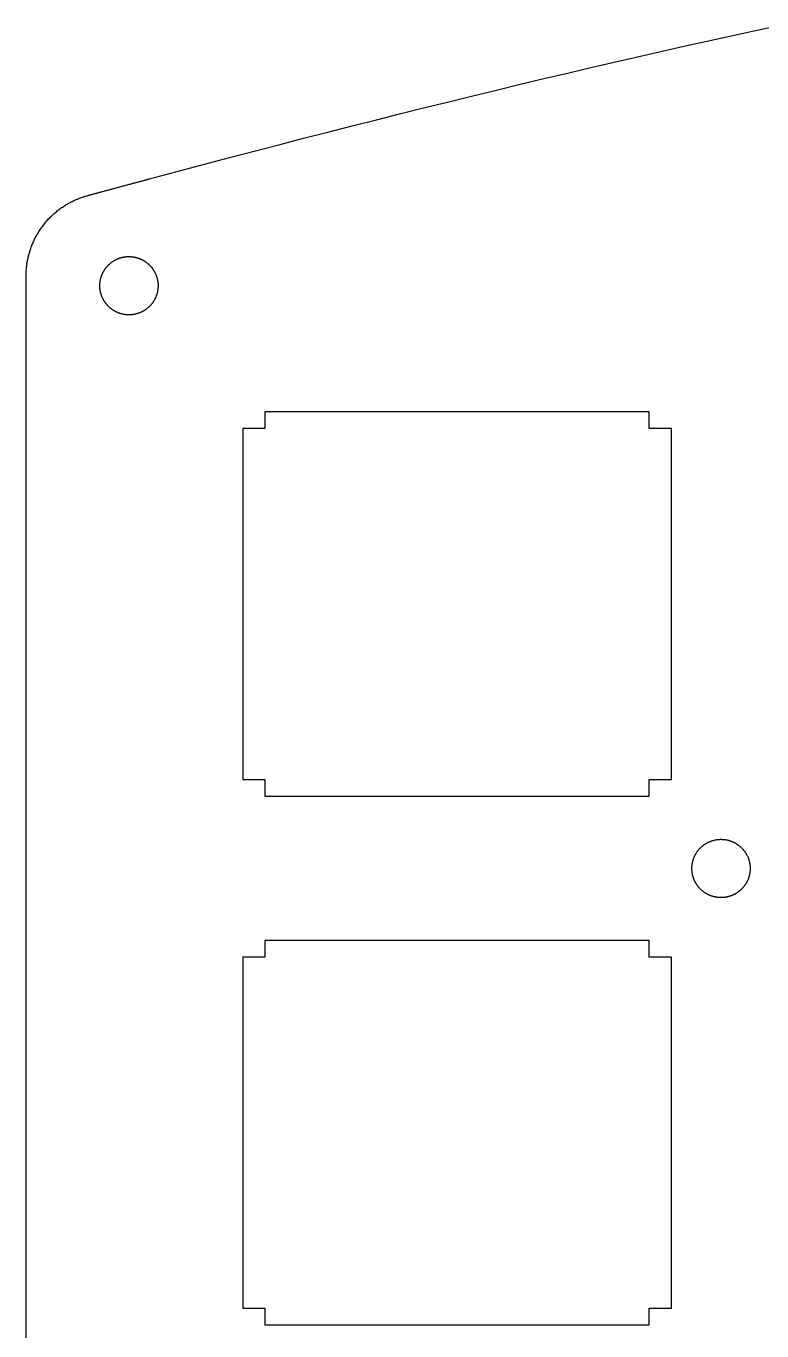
# Model space of a CAD drawing. Header units: millimetres. Extents: x 6 to 315, y 6 to 140.
# Drawn here: x 6.01 to 32.54, y 86.47 to 133.5 of the extents above; entities that cross this region are included whole.
import ezdxf

# ---------------------------------------------------------------- set-up
doc = ezdxf.new("R2010")
doc.units = ezdxf.units.MM
doc.layers.add('CUT', color=7, linetype='CONTINUOUS', true_color=0x000000)

msp = doc.modelspace()

# ---------------------------------------------------------------- linework, layer by layer
at = {"layer": 'CUT'}
for p, q in [((30.553419, 132.956395), (31.379504, 133.139538)), ((31.379504, 133.139538), (32.202378, 133.319859)), ((32.202378, 133.319859), (33.022005, 133.498061)), ((28.891403, 132.582346), (29.724016, 132.770782)), ((29.724016, 132.770782), (30.553419, 132.956395)), ((26.373802, 132.002569), (27.216296, 132.198415)), ((27.216296, 132.198415), (28.055473, 132.391792)), ((28.055473, 132.391792), (28.891403, 132.582346)), ((24.678898, 131.603465), (25.527991, 131.804252)), ((25.527991, 131.804252), (26.373802, 132.002569)), ((22.970726, 131.193774), (23.826489, 131.399855)), ((23.826489, 131.399855), (24.678898, 131.603465)), ((20.383397, 130.56036), (21.249181, 130.774204)), ((21.249181, 130.774204), (22.111647, 130.985224)), ((22.111647, 130.985224), (22.970726, 131.193774)), ((18.641702, 130.125263), (19.514261, 130.344047)), ((19.514261, 130.344047), (20.383397, 130.56036)), ((16.886491, 129.679932), (17.76579, 129.904009)), ((17.76579, 129.904009), (18.641702, 130.125263)), ((15.11766, 129.224368), (16.003769, 129.453385)), ((16.003769, 129.453385), (16.886491, 129.679932)), ((13.335172, 128.75857), (14.228128, 128.99288)), ((14.228128, 128.99288), (15.11766, 129.224368)), ((11.538922, 128.282186), (12.438759, 128.52179)), ((12.438759, 128.52179), (13.335172, 128.75857)), ((10.162667, 127.913077), (10.186062, 127.919429)), ((10.186062, 127.919429), (10.208682, 127.925427)), ((10.208682, 127.925427), (10.230454, 127.931426)), ((10.230454, 127.931426), (10.251345, 127.937072)), ((10.251345, 127.937072), (10.271388, 127.942366)), ((10.271388, 127.942366), (10.290479, 127.947659)), ((10.290479, 127.947659), (10.308617, 127.952599)), ((10.308617, 127.952599), (10.325766, 127.957186)), ((10.325766, 127.957186), (10.341928, 127.961421)), ((10.341928, 127.961421), (10.357031, 127.965303)), ((10.357031, 127.965303), (10.371111, 127.969184)), ((10.371111, 127.969184), (10.384062, 127.972713)), ((10.384062, 127.972713), (10.395883, 127.975889)), ((10.395883, 127.975889), (10.406575, 127.978712)), ((10.406575, 127.978712), (10.416068, 127.981535)), ((10.416068, 127.981535), (10.424325, 127.983652)), ((10.424325, 127.983652), (10.431382, 127.985417)), ((10.431382, 127.985417), (10.43717, 127.987181)), ((10.43717, 127.987181), (10.441616, 127.98824)), ((10.441616, 127.98824), (10.444792, 127.988945)), ((10.444792, 127.988945), (10.446556, 127.989651)), ((10.446556, 127.989651), (10.635628, 128.040465)), ((10.635628, 128.040465), (11.538922, 128.282186)), ((8.415745, 127.443045), (8.436396, 127.448338)), ((8.436396, 127.448338), (8.457918, 127.454337)), ((8.457918, 127.454337), (8.480287, 127.460336)), ((8.480287, 127.460336), (8.503467, 127.466334)), ((8.503467, 127.466334), (8.527434, 127.473039)), ((8.527434, 127.473039), (8.552157, 127.479744)), ((8.552157, 127.479744), (8.57761, 127.486448)), ((8.57761, 127.486448), (8.603762, 127.493506)), ((8.603762, 127.493506), (8.63058, 127.500563)), ((8.63058, 127.500563), (8.658041, 127.507974)), ((8.658041, 127.507974), (8.686116, 127.515737)), ((8.686116, 127.515737), (8.71477, 127.5235)), ((8.71477, 127.5235), (8.743981, 127.531264)), ((8.743981, 127.531264), (8.773718, 127.53938)), ((8.773718, 127.53938), (8.803949, 127.547496)), ((8.803949, 127.547496), (8.834649, 127.555612)), ((8.834649, 127.555612), (8.865784, 127.564081)), ((8.865784, 127.564081), (8.897331, 127.57255)), ((8.897331, 127.57255), (8.929259, 127.581019)), ((8.929259, 127.581019), (8.961537, 127.589841)), ((8.961537, 127.589841), (8.994139, 127.598663)), ((8.994139, 127.598663), (9.027034, 127.607485)), ((9.027034, 127.607485), (9.060191, 127.616307)), ((9.060191, 127.616307), (9.093587, 127.625482)), ((9.093587, 127.625482), (9.127188, 127.634304)), ((9.127188, 127.634304), (9.160969, 127.643479)), ((9.160969, 127.643479), (9.194898, 127.652653)), ((9.194898, 127.652653), (9.228947, 127.661828)), ((9.228947, 127.661828), (9.263084, 127.671003)), ((9.263084, 127.671003), (9.297289, 127.680178)), ((9.297289, 127.680178), (9.331521, 127.689353)), ((9.331521, 127.689353), (9.365761, 127.698528)), ((9.365761, 127.698528), (9.399976, 127.707702)), ((9.399976, 127.707702), (9.434152, 127.716877)), ((9.434152, 127.716877), (9.468205, 127.726052)), ((9.468205, 127.726052), (9.502187, 127.735227)), ((9.502187, 127.735227), (9.535992, 127.744402)), ((9.535992, 127.744402), (9.569657, 127.753576)), ((9.569657, 127.753576), (9.60311, 127.762398)), ((9.60311, 127.762398), (9.636351, 127.771573)), ((9.636351, 127.771573), (9.669345, 127.780395)), ((9.669345, 127.780395), (9.702021, 127.789217)), ((9.702021, 127.789217), (9.73438, 127.797686)), ((9.73438, 127.797686), (9.766421, 127.806508)), ((9.766421, 127.806508), (9.798074, 127.814977)), ((9.798074, 127.814977), (9.829339, 127.823446)), ((9.829339, 127.823446), (9.86018, 127.831562)), ((9.86018, 127.831562), (9.890563, 127.840031)), ((9.890563, 127.840031), (9.920417, 127.847794)), ((9.920417, 127.847794), (9.949811, 127.855911)), ((9.949811, 127.855911), (9.978606, 127.863674)), ((9.978606, 127.863674), (10.006871, 127.871084)), ((10.006871, 127.871084), (10.034502, 127.878495)), ((10.034502, 127.878495), (10.061532, 127.885905)), ((10.061532, 127.885905), (10.087857, 127.892963)), ((10.087857, 127.892963), (10.113511, 127.90002)), ((10.113511, 127.90002), (10.138459, 127.906725)), ((10.138459, 127.906725), (10.162667, 127.913077)), ((7.28734, 126.95431), (7.320369, 126.976894)), ((7.320369, 126.976894), (7.353734, 126.999478)), ((7.353734, 126.999478), (7.38743, 127.021356)), ((7.38743, 127.021356), (7.421454, 127.042529)), ((7.421454, 127.042529), (7.455803, 127.063702)), ((7.455803, 127.063702), (7.490474, 127.084169)), ((7.490474, 127.084169), (7.525461, 127.104635)), ((7.525461, 127.104635), (7.560763, 127.124044)), ((7.560763, 127.124044), (7.596379, 127.143452)), ((7.596379, 127.143452), (7.632302, 127.162154)), ((7.632302, 127.162154), (7.668528, 127.180504)), ((7.668528, 127.180504), (7.705058, 127.198501)), ((7.705058, 127.198501), (7.741884, 127.215792)), ((7.741884, 127.215792), (7.779007, 127.23273)), ((7.779007, 127.23273), (7.816423, 127.249315)), ((7.816423, 127.249315), (7.854124, 127.265195)), ((7.854124, 127.265195), (7.892108, 127.280721)), ((7.892108, 127.280721), (7.930377, 127.295542)), ((7.930377, 127.295542), (7.968922, 127.31001)), ((7.968922, 127.31001), (8.007745, 127.324125)), ((8.007745, 127.324125), (8.046837, 127.337534)), ((8.046837, 127.337534), (8.086197, 127.350591)), ((8.086197, 127.350591), (8.125822, 127.362941)), ((8.125822, 127.362941), (8.165707, 127.374939)), ((8.165707, 127.374939), (8.205854, 127.386231)), ((8.205854, 127.386231), (8.226197, 127.391877)), ((8.226197, 127.391877), (8.227591, 127.39223)), ((8.227591, 127.39223), (8.230347, 127.392936)), ((8.230347, 127.392936), (8.234437, 127.393995)), ((8.234437, 127.393995), (8.239836, 127.395406)), ((8.239836, 127.395406), (8.246513, 127.397171)), ((8.246513, 127.397171), (8.254438, 127.399288)), ((8.254438, 127.399288), (8.263581, 127.401758)), ((8.263581, 127.401758), (8.273917, 127.404581)), ((8.273917, 127.404581), (8.285414, 127.407757)), ((8.285414, 127.407757), (8.298043, 127.411286)), ((8.298043, 127.411286), (8.311777, 127.414814)), ((8.311777, 127.414814), (8.326587, 127.419049)), ((8.326587, 127.419049), (8.342442, 127.423283)), ((8.342442, 127.423283), (8.359313, 127.427518)), ((8.359313, 127.427518), (8.377176, 127.432458)), ((8.377176, 127.432458), (8.395995, 127.437399)), ((8.395995, 127.437399), (8.415745, 127.443045)), ((6.75386, 126.47722), (6.780291, 126.506862)), ((6.780291, 126.506862), (6.80712, 126.536151)), ((6.80712, 126.536151), (6.834341, 126.565086)), ((6.834341, 126.565086), (6.861947, 126.59367)), ((6.861947, 126.59367), (6.88994, 126.6219)), ((6.88994, 126.6219), (6.918315, 126.649777)), ((6.918315, 126.649777), (6.947068, 126.677301)), ((6.947068, 126.677301), (6.976194, 126.704473)), ((6.976194, 126.704473), (7.005691, 126.730939)), ((7.005691, 126.730939), (7.035559, 126.757404)), ((7.035559, 126.757404), (7.06579, 126.783517)), ((7.06579, 126.783517), (7.096381, 126.808925)), ((7.096381, 126.808925), (7.127331, 126.834332)), ((7.127331, 126.834332), (7.158639, 126.859033)), ((7.158639, 126.859033), (7.190295, 126.883382)), ((7.190295, 126.883382), (7.222301, 126.907377)), ((7.222301, 126.907377), (7.254649, 126.93102)), ((7.254649, 126.93102), (7.28734, 126.95431)), ((6.427107, 126.028713), (6.447666, 126.06259)), ((6.447666, 126.06259), (6.468662, 126.096113)), ((6.468662, 126.096113), (6.490099, 126.129636)), ((6.490099, 126.129636), (6.51197, 126.162807)), ((6.51197, 126.162807), (6.534272, 126.195624)), ((6.534272, 126.195624), (6.557004, 126.228089)), ((6.557004, 126.228089), (6.58016, 126.260554)), ((6.58016, 126.260554), (6.603736, 126.292313)), ((6.603736, 126.292313), (6.627732, 126.324071)), ((6.627732, 126.324071), (6.65214, 126.355125)), ((6.65214, 126.355125), (6.676961, 126.386178)), ((6.676961, 126.386178), (6.702189, 126.416878)), ((6.702189, 126.416878), (6.727825, 126.447226)), ((6.727825, 126.447226), (6.75386, 126.47722)), ((6.201555, 125.562563), (6.21607, 125.599968)), ((6.21607, 125.599968), (6.23107, 125.63702)), ((6.23107, 125.63702), (6.246551, 125.673719)), ((6.246551, 125.673719), (6.262511, 125.710418)), ((6.262511, 125.710418), (6.278944, 125.746765)), ((6.278944, 125.746765), (6.295851, 125.783111)), ((6.295851, 125.783111), (6.313223, 125.818752)), ((6.313223, 125.818752), (6.331061, 125.854392)), ((6.331061, 125.854392), (6.349361, 125.88968)), ((6.349361, 125.88968), (6.36812, 125.924968)), ((6.36812, 125.924968), (6.387331, 125.95955)), ((6.387331, 125.95955), (6.406996, 125.994131)), ((6.406996, 125.994131), (6.427107, 126.028713)), ((6.058483, 125.059007), (6.066394, 125.098882)), ((6.066394, 125.098882), (6.074832, 125.138405)), ((6.074832, 125.138405), (6.083796, 125.177927)), ((6.083796, 125.177927), (6.09328, 125.217449)), ((6.09328, 125.217449), (6.103283, 125.256618)), ((6.103283, 125.256618), (6.1138, 125.295435)), ((6.1138, 125.295435), (6.124829, 125.334251)), ((6.124829, 125.334251), (6.136366, 125.372715)), ((6.136366, 125.372715), (6.148408, 125.411179)), ((6.148408, 125.411179), (6.16095, 125.449289)), ((6.16095, 125.449289), (6.173992, 125.4874)), ((6.173992, 125.4874), (6.187527, 125.525158)), ((6.187527, 125.525158), (6.201555, 125.562563)), ((9.27234, 125.093589), (9.286674, 125.099941)), ((9.286674, 125.099941), (9.301117, 125.106293)), ((9.301117, 125.106293), (9.315677, 125.112292)), ((9.315677, 125.112292), (9.330343, 125.118291)), ((9.330343, 125.118291), (9.345118, 125.123937)), ((9.345118, 125.123937), (9.360002, 125.129583)), ((9.360002, 125.129583), (9.374989, 125.134876)), ((9.374989, 125.134876), (9.390074, 125.139816)), ((9.390074, 125.139816), (9.405265, 125.144404)), ((9.405265, 125.144404), (9.420552, 125.148991)), ((9.420552, 125.148991), (9.435952, 125.153578)), ((9.435952, 125.153578), (9.451408, 125.15746)), ((9.451408, 125.15746), (9.46697, 125.161342)), ((9.46697, 125.161342), (9.482637, 125.165223)), ((9.482637, 125.165223), (9.498411, 125.168399)), ((9.498411, 125.168399), (9.51422, 125.171575)), ((9.51422, 125.171575), (9.53017, 125.174751)), ((9.53017, 125.174751), (9.546155, 125.177221)), ((9.546155, 125.177221), (9.562246, 125.179691)), ((9.562246, 125.179691), (9.578408, 125.182161)), ((9.578408, 125.182161), (9.594676, 125.183926)), ((9.594676, 125.183926), (9.610979, 125.18569)), ((9.610979, 125.18569), (9.627352, 125.187102)), ((9.627352, 125.187102), (9.643832, 125.188513)), ((9.643832, 125.188513), (9.660381, 125.189572)), ((9.660381, 125.189572), (9.676967, 125.190278)), ((9.676967, 125.190278), (9.693622, 125.19063)), ((9.693622, 125.19063), (9.710349, 125.19063)), ((9.710349, 125.19063), (9.727111, 125.19063)), ((9.727111, 125.19063), (9.743802, 125.190278)), ((9.743802, 125.190278), (9.760387, 125.189925)), ((9.760387, 125.189925), (9.776972, 125.188866)), ((9.776972, 125.188866), (9.793451, 125.187807)), ((9.793451, 125.187807), (9.80986, 125.186396)), ((9.80986, 125.186396), (9.826198, 125.184984)), ((9.826198, 125.184984), (9.842466, 125.18322)), ((9.842466, 125.18322), (9.858663, 125.181103)), ((9.858663, 125.181103), (9.874754, 125.178633)), ((9.874754, 125.178633), (9.89081, 125.176163)), ((9.89081, 125.176163), (9.90676, 125.173339)), ((9.90676, 125.173339), (9.92264, 125.170164)), ((9.92264, 125.170164), (9.938413, 125.166988)), ((9.938413, 125.166988), (9.954116, 125.163459)), ((9.954116, 125.163459), (9.969713, 125.159577)), ((9.969713, 125.159577), (9.98524, 125.155696)), ((9.98524, 125.155696), (10.000661, 125.151461)), ((10.000661, 125.151461), (10.015976, 125.146874)), ((10.015976, 125.146874), (10.031185, 125.142286)), ((10.031185, 125.142286), (10.046323, 125.137346)), ((10.046323, 125.137346), (10.061356, 125.132053)), ((10.061356, 125.132053), (10.076282, 125.12676)), ((10.076282, 125.12676), (10.091103, 125.121114)), ((10.091103, 125.121114), (10.105818, 125.115468)), ((10.105818, 125.115468), (10.120427, 125.109469)), ((10.120427, 125.109469), (10.134895, 125.103117)), ((10.134895, 125.103117), (10.149293, 125.096765)), ((10.149293, 125.096765), (10.163549, 125.090061)), ((6.007271, 124.610501), (6.009153, 124.651787)), ((6.009153, 124.651787), (6.0116, 124.693074)), ((6.0116, 124.693074), (6.014608, 124.73436)), ((6.014608, 124.73436), (6.018175, 124.775647)), ((6.018175, 124.775647), (6.022296, 124.816581)), ((6.022296, 124.816581), (6.026968, 124.857162)), ((6.026968, 124.857162), (6.032188, 124.897743)), ((6.032188, 124.897743), (6.037953, 124.938323)), ((6.037953, 124.938323), (6.04426, 124.978904)), ((6.04426, 124.978904), (6.051104, 125.018779)), ((6.051104, 125.018779), (6.058483, 125.059007)), ((8.776809, 124.614735), (8.784008, 124.628497)), ((8.784008, 124.628497), (8.791404, 124.64226)), ((8.791404, 124.64226), (8.799002, 124.656022)), ((8.799002, 124.656022), (8.806797, 124.669431)), ((8.806797, 124.669431), (8.814789, 124.683193)), ((8.814789, 124.683193), (8.822973, 124.69625)), ((8.822973, 124.69625), (8.831346, 124.709659)), ((8.831346, 124.709659), (8.839911, 124.722716)), ((8.839911, 124.722716), (8.848662, 124.735419)), ((8.848662, 124.735419), (8.8576, 124.748123)), ((8.8576, 124.748123), (8.866722, 124.760826)), ((8.866722, 124.760826), (8.876028, 124.77353)), ((8.876028, 124.77353), (8.885509, 124.785881)), ((8.885509, 124.785881), (8.895171, 124.797878)), ((8.895171, 124.797878), (8.905006, 124.809876)), ((8.905006, 124.809876), (8.91502, 124.821874)), ((8.91502, 124.821874), (8.925201, 124.833519)), ((8.925201, 124.833519), (8.935554, 124.845164)), ((8.935554, 124.845164), (8.946077, 124.856809)), ((8.946077, 124.856809), (8.956766, 124.868101)), ((8.956766, 124.868101), (8.967617, 124.87904)), ((8.967617, 124.87904), (8.978634, 124.889979)), ((8.978634, 124.889979), (8.989806, 124.900918)), ((8.989806, 124.900918), (9.00114, 124.911505)), ((9.00114, 124.911505), (9.01263, 124.922091)), ((9.01263, 124.922091), (9.024275, 124.932324)), ((9.024275, 124.932324), (9.036075, 124.942558)), ((9.036075, 124.942558), (9.048023, 124.952438)), ((9.048023, 124.952438), (9.06012, 124.962319)), ((9.06012, 124.962319), (9.072365, 124.971847)), ((9.072365, 124.971847), (9.084754, 124.981374)), ((9.084754, 124.981374), (9.097285, 124.990549)), ((9.097285, 124.990549), (9.10996, 124.999724)), ((9.10996, 124.999724), (9.122773, 125.008546)), ((9.122773, 125.008546), (9.13572, 125.017015)), ((9.13572, 125.017015), (9.148809, 125.025837)), ((9.148809, 125.025837), (9.162024, 125.033953)), ((9.162024, 125.033953), (9.175377, 125.042069)), ((9.175377, 125.042069), (9.188853, 125.050185)), ((9.188853, 125.050185), (9.20246, 125.057949)), ((9.20246, 125.057949), (9.216194, 125.065359)), ((9.216194, 125.065359), (9.230051, 125.07277)), ((9.230051, 125.07277), (9.244029, 125.079827)), ((9.244029, 125.079827), (9.258126, 125.086885)), ((9.258126, 125.086885), (9.27234, 125.093589)), ((10.163549, 125.090061), (10.177699, 125.083356)), ((10.177699, 125.083356), (10.191744, 125.076298)), ((10.191744, 125.076298), (10.205647, 125.068888)), ((10.205647, 125.068888), (10.219445, 125.061477)), ((10.219445, 125.061477), (10.233101, 125.054067)), ((10.233101, 125.054067), (10.246651, 125.046304)), ((10.246651, 125.046304), (10.260061, 125.038188)), ((10.260061, 125.038188), (10.273329, 125.029719)), ((10.273329, 125.029719), (10.286456, 125.021602)), ((10.286456, 125.021602), (10.299477, 125.01278)), ((10.299477, 125.01278), (10.312357, 125.003959)), ((10.312357, 125.003959), (10.325096, 124.995137)), ((10.325096, 124.995137), (10.337694, 124.985962)), ((10.337694, 124.985962), (10.35015, 124.976434)), ((10.35015, 124.976434), (10.362466, 124.966906)), ((10.362466, 124.966906), (10.37464, 124.957379)), ((10.37464, 124.957379), (10.386638, 124.947498)), ((10.386638, 124.947498), (10.39853, 124.937265)), ((10.39853, 124.937265), (10.410245, 124.927031)), ((10.410245, 124.927031), (10.421784, 124.916798)), ((10.421784, 124.916798), (10.433217, 124.906212)), ((10.433217, 124.906212), (10.444439, 124.895625)), ((10.444439, 124.895625), (10.455555, 124.884686)), ((10.455555, 124.884686), (10.466458, 124.873747)), ((10.466458, 124.873747), (10.477256, 124.862455)), ((10.477256, 124.862455), (10.487843, 124.851163)), ((10.487843, 124.851163), (10.498288, 124.839518)), ((10.498288, 124.839518), (10.508557, 124.827873)), ((10.508557, 124.827873), (10.518649, 124.815875)), ((10.518649, 124.815875), (10.528565, 124.803877)), ((10.528565, 124.803877), (10.538304, 124.791879)), ((10.538304, 124.791879), (10.547867, 124.779529)), ((10.547867, 124.779529), (10.557254, 124.767178)), ((10.557254, 124.767178), (10.566464, 124.754474)), ((10.566464, 124.754474), (10.575497, 124.741771)), ((10.575497, 124.741771), (10.584355, 124.729067)), ((10.584355, 124.729067), (10.593, 124.716011)), ((10.593, 124.716011), (10.601469, 124.702954)), ((10.601469, 124.702954), (10.609762, 124.689545)), ((10.609762, 124.689545), (10.617843, 124.676489)), ((10.617843, 124.676489), (10.625712, 124.662726)), ((10.625712, 124.662726), (10.633405, 124.649317)), ((10.633405, 124.649317), (10.640921, 124.635555)), ((10.640921, 124.635555), (10.648225, 124.62144)), ((6.005033, 124.492993), (6.005214, 124.527222)), ((6.005033, 124.456646), (6.005033, 124.492993)), ((6.005033, 124.369839), (6.005033, 124.456646)), ((6.005033, 124.233981), (6.005033, 124.369839)), ((6.005033, 124.049779), (6.005033, 124.233981)), ((6.005214, 124.527222), (6.005957, 124.568861)), ((6.005957, 124.568861), (6.007271, 124.610501)), ((8.664051, 124.148937), (8.664312, 124.165876)), ((8.664312, 124.165876), (8.664831, 124.182461)), ((8.664831, 124.182461), (8.665611, 124.199046)), ((8.665611, 124.199046), (8.666641, 124.215278)), ((8.666641, 124.215278), (8.667929, 124.231864)), ((8.667929, 124.231864), (8.669467, 124.248096)), ((8.669467, 124.248096), (8.671257, 124.264681)), ((8.671257, 124.264681), (8.673289, 124.280913)), ((8.673289, 124.280913), (8.675572, 124.296793)), ((8.675572, 124.296793), (8.678095, 124.313025)), ((8.678095, 124.313025), (8.680865, 124.328905)), ((8.680865, 124.328905), (8.683872, 124.344784)), ((8.683872, 124.344784), (8.687115, 124.360664)), ((8.687115, 124.360664), (8.690598, 124.376543)), ((8.690598, 124.376543), (8.69431, 124.39207)), ((8.69431, 124.39207), (8.698259, 124.407596)), ((8.698259, 124.407596), (8.702437, 124.423123)), ((8.702437, 124.423123), (8.706841, 124.438297)), ((8.706841, 124.438297), (8.711474, 124.453823)), ((8.711474, 124.453823), (8.71633, 124.468997)), ((8.71633, 124.468997), (8.721407, 124.483818)), ((8.721407, 124.483818), (8.726708, 124.498992)), ((8.726708, 124.498992), (8.732227, 124.513812)), ((8.732227, 124.513812), (8.737961, 124.52828)), ((8.737961, 124.52828), (8.74391, 124.543101)), ((8.74391, 124.543101), (8.750072, 124.557569)), ((8.750072, 124.557569), (8.756445, 124.572037)), ((8.756445, 124.572037), (8.763026, 124.586152)), ((8.763026, 124.586152), (8.769815, 124.60062)), ((8.769815, 124.60062), (8.776809, 124.614735)), ((10.648225, 124.62144), (10.655318, 124.607678)), ((10.655318, 124.607678), (10.662199, 124.593563)), ((10.662199, 124.593563), (10.668869, 124.579095)), ((10.668869, 124.579095), (10.675362, 124.56498)), ((10.675362, 124.56498), (10.681643, 124.550512)), ((10.681643, 124.550512), (10.687677, 124.535691)), ((10.687677, 124.535691), (10.693535, 124.521223)), ((10.693535, 124.521223), (10.699146, 124.506402)), ((10.699146, 124.506402), (10.704545, 124.491228)), ((10.704545, 124.491228), (10.709732, 124.476407)), ((10.709732, 124.476407), (10.714707, 124.461234)), ((10.714707, 124.461234), (10.719471, 124.44606)), ((10.719471, 124.44606), (10.723988, 124.430886)), ((10.723988, 124.430886), (10.728258, 124.41536)), ((10.728258, 124.41536), (10.732316, 124.399833)), ((10.732316, 124.399833), (10.736162, 124.384306)), ((10.736162, 124.384306), (10.739762, 124.368427)), ((10.739762, 124.368427), (10.743114, 124.3529)), ((10.743114, 124.3529), (10.746255, 124.337021)), ((10.746255, 124.337021), (10.749148, 124.321141)), ((10.749148, 124.321141), (10.751795, 124.304909)), ((10.751795, 124.304909), (10.754194, 124.28903)), ((10.754194, 124.28903), (10.756347, 124.272797)), ((10.756347, 124.272797), (10.758252, 124.256565)), ((10.758252, 124.256565), (10.759911, 124.23998)), ((10.759911, 124.23998), (10.761322, 124.223747)), ((10.761322, 124.223747), (10.762487, 124.207162)), ((10.762487, 124.207162), (10.763404, 124.190577)), ((10.763404, 124.190577), (10.76404, 124.173992)), ((10.76404, 124.173992), (10.764428, 124.157407)), ((10.764428, 124.157407), (10.764569, 124.140468)), ((6.005033, 123.818292), (6.005033, 124.049779)), ((6.005033, 123.540577), (6.005033, 123.818292)), ((8.664051, 124.132352), (8.664051, 124.148937)), ((8.664312, 124.115414), (8.664051, 124.132352)), ((8.664831, 124.098829), (8.664312, 124.115414)), ((8.665611, 124.082244), (8.664831, 124.098829)), ((8.666641, 124.065659), (8.665611, 124.082244)), ((8.667929, 124.049426), (8.666641, 124.065659)), ((8.669467, 124.032841), (8.667929, 124.049426)), ((8.671257, 124.016609), (8.669467, 124.032841)), ((8.673289, 124.000376), (8.671257, 124.016609)), ((8.675572, 123.984144), (8.673289, 124.000376)), ((8.678095, 123.968264), (8.675572, 123.984144)), ((8.680865, 123.952385), (8.678095, 123.968264)), ((8.683872, 123.936506), (8.680865, 123.952385)), ((8.687115, 123.920626), (8.683872, 123.936506)), ((8.690598, 123.904747), (8.687115, 123.920626)), ((8.69431, 123.88922), (8.690598, 123.904747)), ((8.698259, 123.873693), (8.69431, 123.88922)), ((8.702437, 123.858167), (8.698259, 123.873693)), ((8.706841, 123.84264), (8.702437, 123.858167)), ((8.711474, 123.827467), (8.706841, 123.84264)), ((8.71633, 123.812293), (8.711474, 123.827467)), ((8.721407, 123.797472), (8.71633, 123.812293)), ((8.726708, 123.782298), (8.721407, 123.797472)), ((8.732227, 123.767477), (8.726708, 123.782298)), ((8.737961, 123.752657), (8.732227, 123.767477)), ((8.74391, 123.738189), (8.737961, 123.752657)), ((8.750072, 123.723721), (8.74391, 123.738189)), ((8.756445, 123.709253), (8.750072, 123.723721)), ((8.763026, 123.694785), (8.756445, 123.709253)), ((8.769815, 123.68067), (8.763026, 123.694785)), ((10.662199, 123.687727), (10.655318, 123.673612)), ((10.668869, 123.702195), (10.662199, 123.687727)), ((10.675362, 123.71631), (10.668869, 123.702195)), ((10.681643, 123.730778), (10.675362, 123.71631)), ((10.687677, 123.745599), (10.681643, 123.730778)), ((10.693535, 123.760067), (10.687677, 123.745599)), ((10.699146, 123.774888), (10.693535, 123.760067)), ((10.704545, 123.789709), (10.699146, 123.774888)), ((10.709732, 123.804882), (10.704545, 123.789709)), ((10.714707, 123.820056), (10.709732, 123.804882)), ((10.719471, 123.83523), (10.714707, 123.820056)), ((10.723988, 123.850404), (10.719471, 123.83523)), ((10.728258, 123.86593), (10.723988, 123.850404)), ((10.732316, 123.881457), (10.728258, 123.86593)), ((10.736162, 123.896983), (10.732316, 123.881457)), ((10.739762, 123.91251), (10.736162, 123.896983)), ((10.743114, 123.928389), (10.739762, 123.91251)), ((10.746255, 123.944269), (10.743114, 123.928389)), ((10.749148, 123.960148), (10.746255, 123.944269)), ((10.751795, 123.976381), (10.749148, 123.960148)), ((10.754194, 123.99226), (10.751795, 123.976381)), ((10.756347, 124.008492), (10.754194, 123.99226)), ((10.758252, 124.024725), (10.756347, 124.008492)), ((10.759911, 124.04131), (10.758252, 124.024725)), ((10.761322, 124.057542), (10.759911, 124.04131)), ((10.762487, 124.074128), (10.761322, 124.057542)), ((10.763404, 124.090713), (10.762487, 124.074128)), ((10.76404, 124.107298), (10.763404, 124.090713)), ((10.764428, 124.123883), (10.76404, 124.107298)), ((10.764569, 124.140468), (10.764428, 124.123883)), ((6.005033, 123.217695), (6.005033, 123.540577)), ((6.005033, 122.851056), (6.005033, 123.217695)), ((8.776809, 123.666555), (8.769815, 123.68067)), ((8.784008, 123.652792), (8.776809, 123.666555)), ((8.791404, 123.63903), (8.784008, 123.652792)), ((8.799002, 123.625268), (8.791404, 123.63903)), ((8.806797, 123.611506), (8.799002, 123.625268)), ((8.814789, 123.598096), (8.806797, 123.611506)), ((8.822973, 123.58504), (8.814789, 123.598096)), ((8.831346, 123.571631), (8.822973, 123.58504)), ((8.839911, 123.558574), (8.831346, 123.571631)), ((8.848662, 123.545871), (8.839911, 123.558574)), ((8.8576, 123.532814), (8.848662, 123.545871)), ((8.866722, 123.520464), (8.8576, 123.532814)), ((8.876028, 123.50776), (8.866722, 123.520464)), ((8.885509, 123.495409), (8.876028, 123.50776)), ((8.895171, 123.483411), (8.885509, 123.495409)), ((8.905006, 123.471061), (8.895171, 123.483411)), ((8.91502, 123.459416), (8.905006, 123.471061)), ((8.925201, 123.447418), (8.91502, 123.459416)), ((8.935554, 123.436126), (8.925201, 123.447418)), ((8.946077, 123.424481), (8.935554, 123.436126)), ((8.956766, 123.413189), (8.946077, 123.424481)), ((8.967617, 123.40225), (8.956766, 123.413189)), ((8.978634, 123.390958), (8.967617, 123.40225)), ((8.989806, 123.380371), (8.978634, 123.390958)), ((9.00114, 123.369785), (8.989806, 123.380371)), ((9.01263, 123.359199), (9.00114, 123.369785)), ((9.024275, 123.348965), (9.01263, 123.359199)), ((9.036075, 123.338732), (9.024275, 123.348965)), ((9.048023, 123.328851), (9.036075, 123.338732)), ((9.06012, 123.318971), (9.048023, 123.328851)), ((9.072365, 123.309443), (9.06012, 123.318971)), ((9.084754, 123.299915), (9.072365, 123.309443)), ((9.097285, 123.290741), (9.084754, 123.299915)), ((9.10996, 123.281566), (9.097285, 123.290741)), ((9.122773, 123.272744), (9.10996, 123.281566)), ((9.13572, 123.263922), (9.122773, 123.272744)), ((9.148809, 123.255453), (9.13572, 123.263922)), ((9.162024, 123.247337), (9.148809, 123.255453)), ((9.175377, 123.239221), (9.162024, 123.247337)), ((9.188853, 123.231104), (9.175377, 123.239221)), ((9.20246, 123.223341), (9.188853, 123.231104)), ((9.216194, 123.215931), (9.20246, 123.223341)), ((9.230051, 123.20852), (9.216194, 123.215931)), ((10.219445, 123.219459), (10.205647, 123.212049)), ((10.233101, 123.227223), (10.219445, 123.219459)), ((10.246651, 123.234986), (10.233101, 123.227223)), ((10.260061, 123.243102), (10.246651, 123.234986)), ((10.273329, 123.251218), (10.260061, 123.243102)), ((10.286456, 123.259687), (10.273329, 123.251218)), ((10.299477, 123.268509), (10.286456, 123.259687)), ((10.312357, 123.277331), (10.299477, 123.268509)), ((10.325096, 123.286153), (10.312357, 123.277331)), ((10.337694, 123.295328), (10.325096, 123.286153)), ((10.35015, 123.304503), (10.337694, 123.295328)), ((10.362466, 123.31403), (10.35015, 123.304503)), ((10.37464, 123.323911), (10.362466, 123.31403)), ((10.386638, 123.333792), (10.37464, 123.323911)), ((10.39853, 123.343672), (10.386638, 123.333792)), ((10.410245, 123.353906), (10.39853, 123.343672)), ((10.421784, 123.364492), (10.410245, 123.353906)), ((10.433217, 123.375078), (10.421784, 123.364492)), ((10.444439, 123.385664), (10.433217, 123.375078)), ((10.455555, 123.396604), (10.444439, 123.385664)), ((10.466458, 123.407543), (10.455555, 123.396604)), ((10.477256, 123.418835), (10.466458, 123.407543)), ((10.487843, 123.430127), (10.477256, 123.418835)), ((10.498288, 123.441772), (10.487843, 123.430127)), ((10.508557, 123.453417), (10.498288, 123.441772)), ((10.518649, 123.465415), (10.508557, 123.453417)), ((10.528565, 123.47706), (10.518649, 123.465415)), ((10.538304, 123.48941), (10.528565, 123.47706)), ((10.547867, 123.501761), (10.538304, 123.48941)), ((10.557254, 123.514112), (10.547867, 123.501761)), ((10.566464, 123.526462), (10.557254, 123.514112)), ((10.575497, 123.539166), (10.566464, 123.526462)), ((10.584355, 123.552222), (10.575497, 123.539166)), ((10.593, 123.565279), (10.584355, 123.552222)), ((10.601469, 123.578335), (10.593, 123.565279)), ((10.609762, 123.591392), (10.601469, 123.578335)), ((10.617843, 123.604801), (10.609762, 123.591392)), ((10.625712, 123.618563), (10.617843, 123.604801)), ((10.633405, 123.631973), (10.625712, 123.618563)), ((10.640921, 123.645735), (10.633405, 123.631973)), ((10.648225, 123.659497), (10.640921, 123.645735)), ((10.655318, 123.673612), (10.648225, 123.659497)), ((6.005033, 122.441366), (6.005033, 122.851056)), ((9.244029, 123.201463), (9.230051, 123.20852)), ((9.258126, 123.194405), (9.244029, 123.201463)), ((9.27234, 123.1877), (9.258126, 123.194405)), ((9.286674, 123.181349), (9.27234, 123.1877)), ((9.301117, 123.174997), (9.286674, 123.181349)), ((9.315677, 123.168645), (9.301117, 123.174997)), ((9.330343, 123.162999), (9.315677, 123.168645)), ((9.345118, 123.157353), (9.330343, 123.162999)), ((9.360002, 123.151707), (9.345118, 123.157353)), ((9.374989, 123.146414), (9.360002, 123.151707)), ((9.390074, 123.141474), (9.374989, 123.146414)), ((9.405265, 123.136533), (9.390074, 123.141474)), ((9.420552, 123.131946), (9.405265, 123.136533)), ((9.435952, 123.127711), (9.420552, 123.131946)), ((9.451408, 123.123477), (9.435952, 123.127711)), ((9.46697, 123.119595), (9.451408, 123.123477)), ((9.482637, 123.116066), (9.46697, 123.119595)), ((9.498411, 123.112538), (9.482637, 123.116066)), ((9.51422, 123.109362), (9.498411, 123.112538)), ((9.53017, 123.106539), (9.51422, 123.109362)), ((9.546155, 123.103716), (9.53017, 123.106539)), ((9.562246, 123.101246), (9.546155, 123.103716)), ((9.578408, 123.099128), (9.562246, 123.101246)), ((9.594676, 123.097011), (9.578408, 123.099128)), ((9.610979, 123.0956), (9.594676, 123.097011)), ((9.627352, 123.093835), (9.610979, 123.0956)), ((9.643832, 123.092777), (9.627352, 123.093835)), ((9.660381, 123.091718), (9.643832, 123.092777)), ((9.676967, 123.091012), (9.660381, 123.091718)), ((9.693622, 123.090659), (9.676967, 123.091012)), ((9.710349, 123.090306), (9.693622, 123.090659)), ((9.727111, 123.090659), (9.710349, 123.090306)), ((9.743802, 123.090659), (9.727111, 123.090659)), ((9.760387, 123.091365), (9.743802, 123.090659)), ((9.776972, 123.092424), (9.760387, 123.091365)), ((9.793451, 123.093482), (9.776972, 123.092424)), ((9.80986, 123.094541), (9.793451, 123.093482)), ((9.826198, 123.096305), (9.80986, 123.094541)), ((9.842466, 123.09807), (9.826198, 123.096305)), ((9.858663, 123.100187), (9.842466, 123.09807)), ((9.874754, 123.102657), (9.858663, 123.100187)), ((9.89081, 123.105127), (9.874754, 123.102657)), ((9.90676, 123.10795), (9.89081, 123.105127)), ((9.92264, 123.111126), (9.90676, 123.10795)), ((9.938413, 123.114302), (9.92264, 123.111126)), ((9.954116, 123.117831), (9.938413, 123.114302)), ((9.969713, 123.121712), (9.954116, 123.117831)), ((9.98524, 123.125594), (9.969713, 123.121712)), ((10.000661, 123.129829), (9.98524, 123.125594)), ((10.015976, 123.134416), (10.000661, 123.129829)), ((10.031185, 123.139003), (10.015976, 123.134416)), ((10.046323, 123.143944), (10.031185, 123.139003)), ((10.061356, 123.149237), (10.046323, 123.143944)), ((10.076282, 123.15453), (10.061356, 123.149237)), ((10.091103, 123.160176), (10.076282, 123.15453)), ((10.105818, 123.165822), (10.091103, 123.160176)), ((10.120427, 123.171821), (10.105818, 123.165822)), ((10.134895, 123.17782), (10.120427, 123.171821)), ((10.149293, 123.184525), (10.134895, 123.17782)), ((10.163549, 123.190876), (10.149293, 123.184525)), ((10.177699, 123.197934), (10.163549, 123.190876)), ((10.191744, 123.204991), (10.177699, 123.197934)), ((10.205647, 123.212049), (10.191744, 123.204991)), ((6.005033, 121.989683), (6.005033, 122.441366)), ((6.005033, 121.49742), (6.005033, 121.989683)), ((6.005033, 120.965281), (6.005033, 121.49742)), ((6.005033, 120.394326), (6.005033, 120.965281)), ((6.005033, 119.785966), (6.005033, 120.394326)), ((6.005033, 119.140907), (6.005033, 119.785966)), ((14.6183, 119.598526), (14.6183, 118.998222)), ((28.472342, 119.598526), (14.6183, 119.598526)), ((28.472342, 118.998222), (28.472342, 119.598526)), ((6.005033, 118.460207), (6.005033, 119.140907)), ((14.6183, 118.998222), (13.818124, 118.998222)), ((13.818124, 118.998222), (13.818124, 106.344789)), ((29.27269, 118.998222), (28.472342, 118.998222)), ((29.27269, 106.344789), (29.27269, 118.998222)), ((6.005033, 117.744925), (6.005033, 118.460207)), ((6.005033, 116.996473), (6.005033, 117.744925)), ((6.005033, 116.215909), (6.005033, 116.996473)), ((6.005033, 115.403586), (6.005033, 116.215909)), ((6.005033, 114.561622), (6.005033, 115.403586)), ((6.005033, 113.690015), (6.005033, 114.561622)), ((6.005033, 112.790532), (6.005033, 113.690015)), ((6.005033, 111.863877), (6.005033, 112.790532)), ((6.005033, 110.911462), (6.005033, 111.863877)), ((6.005033, 109.933992), (6.005033, 110.911462)), ((6.005033, 108.93288), (6.005033, 109.933992)), ((6.005033, 107.908831), (6.005033, 108.93288)), ((6.005033, 106.863256), (6.005033, 107.908831)), ((6.005033, 105.796862), (6.005033, 106.863256)), ((13.818124, 106.344789), (14.6183, 106.344789)), ((14.6183, 106.344789), (14.6183, 105.744657)), ((28.472342, 105.744657), (28.472342, 106.344789)), ((28.472342, 106.344789), (29.27269, 106.344789)), ((6.005033, 104.711059), (6.005033, 105.796862)), ((14.6183, 105.744657), (28.472342, 105.744657)), ((6.005033, 103.606554), (6.005033, 104.711059)), ((30.373345, 103.929084), (30.385132, 103.939317)), ((30.385132, 103.939317), (30.397094, 103.949198)), ((30.397094, 103.949198), (30.409198, 103.959078)), ((30.409198, 103.959078), (30.421407, 103.968606)), ((30.421407, 103.968606), (30.433829, 103.978134)), ((30.433829, 103.978134), (30.446356, 103.987309)), ((30.446356, 103.987309), (30.459024, 103.996483)), ((30.459024, 103.996483), (30.471833, 104.005305)), ((30.471833, 104.005305), (30.484784, 104.013774)), ((30.484784, 104.013774), (30.497876, 104.022596)), ((30.497876, 104.022596), (30.511073, 104.030712)), ((30.511073, 104.030712), (30.524447, 104.038829)), ((30.524447, 104.038829), (30.537927, 104.046945)), ((30.537927, 104.046945), (30.551513, 104.054708)), ((30.551513, 104.054708), (30.56524, 104.062118)), ((30.56524, 104.062118), (30.579108, 104.069529)), ((30.579108, 104.069529), (30.593082, 104.076586)), ((30.593082, 104.076586), (30.607197, 104.083644)), ((30.607197, 104.083644), (30.621418, 104.090349)), ((30.621418, 104.090349), (30.635745, 104.0967)), ((30.635745, 104.0967), (30.650177, 104.103052)), ((30.650177, 104.103052), (30.664751, 104.109051)), ((30.664751, 104.109051), (30.679396, 104.11505)), ((30.679396, 104.11505), (30.694181, 104.120696)), ((30.694181, 104.120696), (30.709073, 104.126342)), ((30.709073, 104.126342), (30.724035, 104.131635)), ((30.724035, 104.131635), (30.739138, 104.136576)), ((30.739138, 104.136576), (30.754311, 104.141163)), ((30.754311, 104.141163), (30.769626, 104.14575)), ((30.769626, 104.14575), (30.785012, 104.150338)), ((30.785012, 104.150338), (30.800468, 104.154219)), ((30.800468, 104.154219), (30.81603, 104.158101)), ((30.81603, 104.158101), (30.831697, 104.161983)), ((30.831697, 104.161983), (30.847471, 104.165159)), ((30.847471, 104.165159), (30.86328, 104.168334)), ((30.86328, 104.168334), (30.87923, 104.17151)), ((30.87923, 104.17151), (30.895215, 104.173981)), ((30.895215, 104.173981), (30.911306, 104.176451)), ((30.911306, 104.176451), (30.927468, 104.178921)), ((30.927468, 104.178921), (30.943736, 104.180685)), ((30.943736, 104.180685), (30.960039, 104.18245)), ((30.960039, 104.18245), (30.976412, 104.183861)), ((30.976412, 104.183861), (30.992892, 104.185273)), ((30.992892, 104.185273), (31.009442, 104.186331)), ((31.009442, 104.186331), (31.026027, 104.187037)), ((31.026027, 104.187037), (31.042683, 104.18739)), ((31.042683, 104.18739), (31.059409, 104.18739)), ((31.059409, 104.18739), (31.076171, 104.18739)), ((31.076171, 104.18739), (31.092862, 104.187037)), ((31.092862, 104.187037), (31.109447, 104.186684)), ((31.109447, 104.186684), (31.126032, 104.185625)), ((31.126032, 104.185625), (31.142512, 104.184567)), ((31.142512, 104.184567), (31.15892, 104.183155)), ((31.15892, 104.183155), (31.175259, 104.181744)), ((31.175259, 104.181744), (31.191526, 104.179979)), ((31.191526, 104.179979), (31.207723, 104.177862)), ((31.207723, 104.177862), (31.223814, 104.175392)), ((31.223814, 104.175392), (31.23987, 104.172922)), ((31.23987, 104.172922), (31.25582, 104.170099)), ((31.25582, 104.170099), (31.2717, 104.166923)), ((31.2717, 104.166923), (31.287473, 104.163747)), ((31.287473, 104.163747), (31.303176, 104.160218)), ((31.303176, 104.160218), (31.318774, 104.156337)), ((31.318774, 104.156337), (31.3343, 104.152455)), ((31.3343, 104.152455), (31.349721, 104.14822)), ((31.349721, 104.14822), (31.365036, 104.143633)), ((31.365036, 104.143633), (31.380245, 104.139046)), ((31.380245, 104.139046), (31.395383, 104.134105)), ((31.395383, 104.134105), (31.410416, 104.128812)), ((31.410416, 104.128812), (31.425342, 104.123519)), ((31.425342, 104.123519), (31.440163, 104.117873)), ((31.440163, 104.117873), (31.454878, 104.112227)), ((31.454878, 104.112227), (31.469487, 104.106228)), ((31.469487, 104.106228), (31.483955, 104.099876)), ((31.483955, 104.099876), (31.498353, 104.093525)), ((31.498353, 104.093525), (31.512609, 104.08682)), ((31.512609, 104.08682), (31.526759, 104.080115)), ((31.526759, 104.080115), (31.540804, 104.073058)), ((31.540804, 104.073058), (31.554707, 104.065647)), ((31.554707, 104.065647), (31.568505, 104.058237)), ((31.568505, 104.058237), (31.582161, 104.050826)), ((31.582161, 104.050826), (31.595711, 104.04271)), ((31.595711, 104.04271), (31.609121, 104.034947)), ((31.609121, 104.034947), (31.622389, 104.026478)), ((31.622389, 104.026478), (31.635516, 104.018362)), ((31.635516, 104.018362), (31.648537, 104.00954)), ((31.648537, 104.00954), (31.661417, 104.000718)), ((31.661417, 104.000718), (31.674156, 103.991896)), ((31.674156, 103.991896), (31.686754, 103.982721)), ((31.686754, 103.982721), (31.69921, 103.973193)), ((31.69921, 103.973193), (31.711526, 103.963666)), ((31.711526, 103.963666), (31.7237, 103.954138)), ((31.7237, 103.954138), (31.735698, 103.944258)), ((31.735698, 103.944258), (31.74759, 103.934024)), ((31.74759, 103.934024), (31.759305, 103.923791)), ((6.005033, 102.484405), (6.005033, 103.606554)), ((30.06052, 103.450583), (30.06539, 103.465756)), ((30.06539, 103.465756), (30.070471, 103.480577)), ((30.070471, 103.480577), (30.075764, 103.495751)), ((30.075764, 103.495751), (30.081269, 103.510572)), ((30.081269, 103.510572), (30.087021, 103.52504)), ((30.087021, 103.52504), (30.092985, 103.53986)), ((30.092985, 103.53986), (30.099125, 103.554328)), ((30.099125, 103.554328), (30.105512, 103.568796)), ((30.105512, 103.568796), (30.112075, 103.582911)), ((30.112075, 103.582911), (30.118886, 103.597379)), ((30.118886, 103.597379), (30.125873, 103.611495)), ((30.125873, 103.611495), (30.133071, 103.625257)), ((30.133071, 103.625257), (30.140482, 103.639019)), ((30.140482, 103.639019), (30.148069, 103.652781)), ((30.148069, 103.652781), (30.155867, 103.66619)), ((30.155867, 103.66619), (30.163842, 103.679953)), ((30.163842, 103.679953), (30.172029, 103.693009)), ((30.172029, 103.693009), (30.180392, 103.706418)), ((30.180392, 103.706418), (30.188967, 103.719475)), ((30.188967, 103.719475), (30.197719, 103.732178)), ((30.197719, 103.732178), (30.206646, 103.744882)), ((30.206646, 103.744882), (30.215786, 103.757586)), ((30.215786, 103.757586), (30.225102, 103.770289)), ((30.225102, 103.770289), (30.234559, 103.78264)), ((30.234559, 103.78264), (30.244228, 103.794638)), ((30.244228, 103.794638), (30.254073, 103.806636)), ((30.254073, 103.806636), (30.264095, 103.818633)), ((30.264095, 103.818633), (30.274258, 103.830278)), ((30.274258, 103.830278), (30.284632, 103.841923)), ((30.284632, 103.841923), (30.295148, 103.853568)), ((30.295148, 103.853568), (30.30584, 103.86486)), ((30.30584, 103.86486), (30.316673, 103.875799)), ((30.316673, 103.875799), (30.327683, 103.886739)), ((30.327683, 103.886739), (30.338869, 103.897678)), ((30.338869, 103.897678), (30.350197, 103.908264)), ((30.350197, 103.908264), (30.361701, 103.91885)), ((30.361701, 103.91885), (30.373345, 103.929084)), ((31.759305, 103.923791), (31.770844, 103.913557)), ((31.770844, 103.913557), (31.782278, 103.902971)), ((31.782278, 103.902971), (31.793499, 103.892385)), ((31.793499, 103.892385), (31.804615, 103.881445)), ((31.804615, 103.881445), (31.815519, 103.870506)), ((31.815519, 103.870506), (31.826317, 103.859214)), ((31.826317, 103.859214), (31.836903, 103.847922)), ((31.836903, 103.847922), (31.847348, 103.836277)), ((31.847348, 103.836277), (31.857617, 103.824632)), ((31.857617, 103.824632), (31.867709, 103.812634)), ((31.867709, 103.812634), (31.877625, 103.800637)), ((31.877625, 103.800637), (31.887364, 103.788639)), ((31.887364, 103.788639), (31.896927, 103.776288)), ((31.896927, 103.776288), (31.906314, 103.763937)), ((31.906314, 103.763937), (31.915524, 103.751234)), ((31.915524, 103.751234), (31.924558, 103.73853)), ((31.924558, 103.73853), (31.933415, 103.725827)), ((31.933415, 103.725827), (31.94206, 103.71277)), ((31.94206, 103.71277), (31.950529, 103.699714)), ((31.950529, 103.699714), (31.958822, 103.686304)), ((31.958822, 103.686304), (31.966903, 103.673248)), ((31.966903, 103.673248), (31.974772, 103.659486)), ((31.974772, 103.659486), (31.982465, 103.646076)), ((31.982465, 103.646076), (31.989981, 103.632314)), ((31.989981, 103.632314), (31.997286, 103.618199)), ((31.997286, 103.618199), (32.004378, 103.604437)), ((32.004378, 103.604437), (32.011259, 103.590322)), ((32.011259, 103.590322), (32.017929, 103.575854)), ((32.017929, 103.575854), (32.024422, 103.561739)), ((32.024422, 103.561739), (32.030703, 103.547271)), ((32.030703, 103.547271), (32.036737, 103.53245)), ((32.036737, 103.53245), (32.042595, 103.517982)), ((32.042595, 103.517982), (32.048206, 103.503161)), ((32.048206, 103.503161), (32.053605, 103.487988)), ((32.053605, 103.487988), (32.058792, 103.473167)), ((32.058792, 103.473167), (32.063768, 103.457993)), ((30.013093, 103.145697), (30.013376, 103.162282)), ((30.013093, 103.129112), (30.013093, 103.145697)), ((30.013376, 103.112174), (30.013093, 103.129112)), ((30.013376, 103.162282), (30.013905, 103.17922)), ((30.013905, 103.095588), (30.013376, 103.112174)), ((30.013905, 103.17922), (30.014681, 103.195805)), ((30.014681, 103.079003), (30.013905, 103.095588)), ((30.014681, 103.195805), (30.015705, 103.212038)), ((30.015705, 103.062418), (30.014681, 103.079003)), ((30.015705, 103.212038), (30.016975, 103.228623)), ((30.016975, 103.046186), (30.015705, 103.062418)), ((30.016975, 103.228623), (30.018528, 103.244855)), ((30.018528, 103.0296), (30.016975, 103.046186)), ((30.018528, 103.244855), (30.020327, 103.261441)), ((30.020327, 103.013368), (30.018528, 103.0296)), ((30.020327, 103.261441), (30.022339, 103.277673)), ((30.022339, 102.997136), (30.020327, 103.013368)), ((30.022339, 103.277673), (30.024632, 103.293552)), ((30.024632, 102.980903), (30.022339, 102.997136)), ((30.024632, 103.293552), (30.027173, 103.309785)), ((30.027173, 103.309785), (30.029926, 103.325664)), ((30.029926, 103.325664), (30.032925, 103.341544)), ((30.032925, 103.341544), (30.036171, 103.357423)), ((30.036171, 103.357423), (30.039665, 103.373303)), ((30.039665, 103.373303), (30.04337, 103.388829)), ((30.04337, 103.388829), (30.047322, 103.404356)), ((30.047322, 103.404356), (30.051486, 103.419882)), ((30.051486, 103.419882), (30.055897, 103.435056)), ((30.055897, 103.435056), (30.06052, 103.450583)), ((32.063768, 103.457993), (32.068531, 103.442819)), ((32.068531, 103.442819), (32.073048, 103.427646)), ((32.073048, 103.427646), (32.077318, 103.412119)), ((32.077318, 103.412119), (32.081376, 103.396592)), ((32.081376, 103.396592), (32.085222, 103.381066)), ((32.085222, 103.381066), (32.088822, 103.365186)), ((32.088822, 103.365186), (32.092174, 103.34966)), ((32.092174, 103.34966), (32.095315, 103.33378)), ((32.095315, 103.33378), (32.098208, 103.317901)), ((32.098208, 103.317901), (32.100855, 103.301668)), ((32.100855, 103.301668), (32.103255, 103.285789)), ((32.103255, 103.285789), (32.105407, 103.269557)), ((32.105407, 103.005252), (32.103255, 102.989019)), ((32.105407, 103.269557), (32.107313, 103.253324)), ((32.107313, 103.021484), (32.105407, 103.005252)), ((32.107313, 103.253324), (32.108971, 103.236739)), ((32.108971, 103.037716), (32.107313, 103.021484)), ((32.108971, 103.236739), (32.110383, 103.220507)), ((32.110383, 103.054302), (32.108971, 103.037716)), ((32.110383, 103.220507), (32.111547, 103.203922)), ((32.111547, 103.070887), (32.110383, 103.054302)), ((32.111547, 103.203922), (32.112465, 103.187336)), ((32.112465, 103.087472), (32.111547, 103.070887)), ((32.112465, 103.187336), (32.1131, 103.170751)), ((32.1131, 103.104057), (32.112465, 103.087472)), ((32.1131, 103.170751), (32.113488, 103.154166)), ((32.113488, 103.120643), (32.1131, 103.104057)), ((32.113488, 103.154166), (32.113629, 103.137228)), ((32.113629, 103.137228), (32.113488, 103.120643)), ((30.027173, 102.965024), (30.024632, 102.980903)), ((30.029926, 102.949144), (30.027173, 102.965024)), ((30.032925, 102.933265), (30.029926, 102.949144)), ((30.036171, 102.917385), (30.032925, 102.933265)), ((30.039665, 102.901506), (30.036171, 102.917385)), ((30.04337, 102.885979), (30.039665, 102.901506)), ((30.047322, 102.870453), (30.04337, 102.885979)), ((30.051486, 102.854926), (30.047322, 102.870453)), ((30.055897, 102.8394), (30.051486, 102.854926)), ((30.06052, 102.824226), (30.055897, 102.8394)), ((30.06539, 102.809052), (30.06052, 102.824226)), ((30.070471, 102.794231), (30.06539, 102.809052)), ((30.075764, 102.779058), (30.070471, 102.794231)), ((30.081269, 102.764237), (30.075764, 102.779058)), ((30.087021, 102.749416), (30.081269, 102.764237)), ((30.092985, 102.734948), (30.087021, 102.749416)), ((30.099125, 102.72048), (30.092985, 102.734948)), ((30.105512, 102.706012), (30.099125, 102.72048)), ((30.112075, 102.691544), (30.105512, 102.706012)), ((30.118886, 102.677429), (30.112075, 102.691544)), ((30.125873, 102.663314), (30.118886, 102.677429)), ((30.133071, 102.649552), (30.125873, 102.663314)), ((30.140482, 102.63579), (30.133071, 102.649552)), ((30.148069, 102.622027), (30.140482, 102.63579)), ((30.155867, 102.608265), (30.148069, 102.622027)), ((30.163842, 102.594856), (30.155867, 102.608265)), ((30.172029, 102.581446), (30.163842, 102.594856)), ((30.180392, 102.56839), (30.172029, 102.581446)), ((30.188967, 102.555334), (30.180392, 102.56839)), ((30.197719, 102.54263), (30.188967, 102.555334)), ((30.206646, 102.529574), (30.197719, 102.54263)), ((30.215786, 102.517223), (30.206646, 102.529574)), ((31.915524, 102.523222), (31.906314, 102.510871)), ((31.924558, 102.535925), (31.915524, 102.523222)), ((31.933415, 102.548982), (31.924558, 102.535925)), ((31.94206, 102.562038), (31.933415, 102.548982)), ((31.950529, 102.575095), (31.94206, 102.562038)), ((31.958822, 102.588151), (31.950529, 102.575095)), ((31.966903, 102.60156), (31.958822, 102.588151)), ((31.974772, 102.61497), (31.966903, 102.60156)), ((31.982465, 102.628732), (31.974772, 102.61497)), ((31.989981, 102.642494), (31.982465, 102.628732)), ((31.997286, 102.656256), (31.989981, 102.642494)), ((32.004378, 102.670371), (31.997286, 102.656256)), ((32.011259, 102.684487), (32.004378, 102.670371)), ((32.017929, 102.698955), (32.011259, 102.684487)), ((32.024422, 102.71307), (32.017929, 102.698955)), ((32.030703, 102.727538), (32.024422, 102.71307)), ((32.036737, 102.742358), (32.030703, 102.727538)), ((32.042595, 102.756826), (32.036737, 102.742358)), ((32.048206, 102.771647), (32.042595, 102.756826)), ((32.053605, 102.786468), (32.048206, 102.771647)), ((32.058792, 102.801642), (32.053605, 102.786468)), ((32.063768, 102.816815), (32.058792, 102.801642)), ((32.068531, 102.831989), (32.063768, 102.816815)), ((32.073048, 102.847163), (32.068531, 102.831989)), ((32.077318, 102.862689), (32.073048, 102.847163)), ((32.081376, 102.878216), (32.077318, 102.862689)), ((32.085222, 102.893743), (32.081376, 102.878216)), ((32.088822, 102.909269), (32.085222, 102.893743)), ((32.092174, 102.925149), (32.088822, 102.909269)), ((32.095315, 102.941028), (32.092174, 102.925149)), ((32.098208, 102.956908), (32.095315, 102.941028)), ((32.100855, 102.97314), (32.098208, 102.956908)), ((32.103255, 102.989019), (32.100855, 102.97314)), ((6.005033, 101.346024), (6.005033, 102.484405)), ((30.225102, 102.504519), (30.215786, 102.517223)), ((30.234559, 102.492169), (30.225102, 102.504519)), ((30.244228, 102.480171), (30.234559, 102.492169)), ((30.254073, 102.46782), (30.244228, 102.480171)), ((30.264095, 102.456175), (30.254073, 102.46782)), ((30.274258, 102.444177), (30.264095, 102.456175)), ((30.284632, 102.432885), (30.274258, 102.444177)), ((30.295148, 102.42124), (30.284632, 102.432885)), ((30.30584, 102.409948), (30.295148, 102.42124)), ((30.316673, 102.399009), (30.30584, 102.409948)), ((30.327683, 102.387717), (30.316673, 102.399009)), ((30.338869, 102.377131), (30.327683, 102.387717)), ((30.350197, 102.366544), (30.338869, 102.377131)), ((30.361701, 102.355958), (30.350197, 102.366544)), ((30.373345, 102.345725), (30.361701, 102.355958)), ((30.385132, 102.335491), (30.373345, 102.345725)), ((30.397094, 102.325611), (30.385132, 102.335491)), ((30.409198, 102.31573), (30.397094, 102.325611)), ((30.421407, 102.306202), (30.409198, 102.31573)), ((30.433829, 102.296675), (30.421407, 102.306202)), ((30.446356, 102.2875), (30.433829, 102.296675)), ((30.459024, 102.278325), (30.446356, 102.2875)), ((30.471833, 102.269503), (30.459024, 102.278325)), ((30.484784, 102.260681), (30.471833, 102.269503)), ((30.497876, 102.252212), (30.484784, 102.260681)), ((30.511073, 102.244096), (30.497876, 102.252212)), ((30.524447, 102.23598), (30.511073, 102.244096)), ((30.537927, 102.227864), (30.524447, 102.23598)), ((30.551513, 102.2201), (30.537927, 102.227864)), ((30.56524, 102.21269), (30.551513, 102.2201)), ((30.579108, 102.20528), (30.56524, 102.21269)), ((30.593082, 102.198222), (30.579108, 102.20528)), ((30.607197, 102.191164), (30.593082, 102.198222)), ((30.621418, 102.18446), (30.607197, 102.191164)), ((30.635745, 102.178108), (30.621418, 102.18446)), ((30.650177, 102.171756), (30.635745, 102.178108)), ((30.664751, 102.165404), (30.650177, 102.171756)), ((30.679396, 102.159758), (30.664751, 102.165404)), ((30.694181, 102.154112), (30.679396, 102.159758)), ((30.709073, 102.148466), (30.694181, 102.154112)), ((30.724035, 102.143173), (30.709073, 102.148466)), ((30.739138, 102.138233), (30.724035, 102.143173)), ((30.754311, 102.133293), (30.739138, 102.138233)), ((30.769626, 102.128705), (30.754311, 102.133293)), ((30.785012, 102.124471), (30.769626, 102.128705)), ((30.800468, 102.120236), (30.785012, 102.124471)), ((30.81603, 102.116355), (30.800468, 102.120236)), ((30.831697, 102.112826), (30.81603, 102.116355)), ((30.847471, 102.109297), (30.831697, 102.112826)), ((30.86328, 102.106121), (30.847471, 102.109297)), ((30.87923, 102.103298), (30.86328, 102.106121)), ((30.895215, 102.100475), (30.87923, 102.103298)), ((30.911306, 102.098005), (30.895215, 102.100475)), ((30.927468, 102.095888), (30.911306, 102.098005)), ((30.943736, 102.09377), (30.927468, 102.095888)), ((30.960039, 102.092359), (30.943736, 102.09377)), ((30.976412, 102.090595), (30.960039, 102.092359)), ((30.992892, 102.089536), (30.976412, 102.090595)), ((31.009442, 102.088477), (30.992892, 102.089536)), ((31.026027, 102.087772), (31.009442, 102.088477)), ((31.042683, 102.087419), (31.026027, 102.087772)), ((31.059409, 102.087066), (31.042683, 102.087419)), ((31.076171, 102.087419), (31.059409, 102.087066)), ((31.092862, 102.087419), (31.076171, 102.087419)), ((31.109447, 102.088124), (31.092862, 102.087419)), ((31.126032, 102.08883), (31.109447, 102.088124)), ((31.142512, 102.090242), (31.126032, 102.08883)), ((31.15892, 102.0913), (31.142512, 102.090242)), ((31.175259, 102.093065), (31.15892, 102.0913)), ((31.191526, 102.094829), (31.175259, 102.093065)), ((31.207723, 102.096946), (31.191526, 102.094829)), ((31.223814, 102.099416), (31.207723, 102.096946)), ((31.23987, 102.101887), (31.223814, 102.099416)), ((31.25582, 102.10471), (31.23987, 102.101887)), ((31.2717, 102.107886), (31.25582, 102.10471)), ((31.287473, 102.111061), (31.2717, 102.107886)), ((31.303176, 102.11459), (31.287473, 102.111061)), ((31.318774, 102.118472), (31.303176, 102.11459)), ((31.3343, 102.122353), (31.318774, 102.118472)), ((31.349721, 102.126588), (31.3343, 102.122353)), ((31.365036, 102.131175), (31.349721, 102.126588)), ((31.380245, 102.135763), (31.365036, 102.131175)), ((31.395383, 102.140703), (31.380245, 102.135763)), ((31.410416, 102.145996), (31.395383, 102.140703)), ((31.425342, 102.151289), (31.410416, 102.145996)), ((31.440163, 102.156583), (31.425342, 102.151289)), ((31.454878, 102.162581), (31.440163, 102.156583)), ((31.469487, 102.16858), (31.454878, 102.162581)), ((31.483955, 102.174579), (31.469487, 102.16858)), ((31.498353, 102.181284), (31.483955, 102.174579)), ((31.512609, 102.187636), (31.498353, 102.181284)), ((31.526759, 102.194693), (31.512609, 102.187636)), ((31.540804, 102.201751), (31.526759, 102.194693)), ((31.554707, 102.208808), (31.540804, 102.201751)), ((31.568505, 102.216219), (31.554707, 102.208808)), ((31.582161, 102.223982), (31.568505, 102.216219)), ((31.595711, 102.231745), (31.582161, 102.223982)), ((31.609121, 102.239862), (31.595711, 102.231745)), ((31.622389, 102.247978), (31.609121, 102.239862)), ((31.635516, 102.256447), (31.622389, 102.247978)), ((31.648537, 102.265269), (31.635516, 102.256447)), ((31.661417, 102.274091), (31.648537, 102.265269)), ((31.674156, 102.282913), (31.661417, 102.274091)), ((31.686754, 102.292087), (31.674156, 102.282913)), ((31.69921, 102.301262), (31.686754, 102.292087)), ((31.711526, 102.31079), (31.69921, 102.301262)), ((31.7237, 102.32067), (31.711526, 102.31079)), ((31.735698, 102.330551), (31.7237, 102.32067)), ((31.74759, 102.340431), (31.735698, 102.330551)), ((31.759305, 102.350665), (31.74759, 102.340431)), ((31.770844, 102.361251), (31.759305, 102.350665)), ((31.782278, 102.371838), (31.770844, 102.361251)), ((31.793499, 102.382424), (31.782278, 102.371838)), ((31.804615, 102.393363), (31.793499, 102.382424)), ((31.815519, 102.404302), (31.804615, 102.393363)), ((31.826317, 102.415594), (31.815519, 102.404302)), ((31.836903, 102.426886), (31.826317, 102.415594)), ((31.847348, 102.438531), (31.836903, 102.426886)), ((31.857617, 102.450176), (31.847348, 102.438531)), ((31.867709, 102.462174), (31.857617, 102.450176)), ((31.877625, 102.473819), (31.867709, 102.462174)), ((31.887364, 102.48617), (31.877625, 102.473819)), ((31.896927, 102.49852), (31.887364, 102.48617)), ((31.906314, 102.510871), (31.896927, 102.49852)), ((6.005033, 100.192469), (6.005033, 101.346024)), ((6.005033, 99.024446), (6.005033, 100.192469)), ((14.6183, 100.543167), (14.6183, 99.942862)), ((28.472342, 100.543167), (14.6183, 100.543167)), ((28.472342, 99.942862), (28.472342, 100.543167)), ((14.6183, 99.942862), (13.818124, 99.942862)), ((13.818124, 99.942862), (13.818124, 87.28943)), ((29.27269, 99.942862), (28.472342, 99.942862)), ((29.27269, 87.28943), (29.27269, 99.942862)), ((6.005033, 97.843367), (6.005033, 99.024446)), ((6.005033, 96.650289), (6.005033, 97.843367)), ((6.005033, 95.44592), (6.005033, 96.650289)), ((6.005033, 94.231317), (6.005033, 95.44592)), ((6.005033, 93.007893), (6.005033, 94.231317)), ((6.005033, 91.776705), (6.005033, 93.007893)), ((6.005033, 90.538459), (6.005033, 91.776705)), ((6.005033, 89.294921), (6.005033, 90.538459)), ((6.005033, 88.046089), (6.005033, 89.294921)), ((6.005033, 86.793728), (6.005033, 88.046089)), ((13.818124, 87.28943), (14.6183, 87.28943)), ((14.6183, 87.28943), (14.6183, 86.689297)), ((28.472342, 86.689297), (28.472342, 87.28943)), ((28.472342, 87.28943), (29.27269, 87.28943)), ((6.005033, 85.538898), (6.005033, 86.793728)), ((14.6183, 86.689297), (28.472342, 86.689297))]:
    msp.add_line(p, q, dxfattribs=at)

doc.saveas('drawing.dxf')
